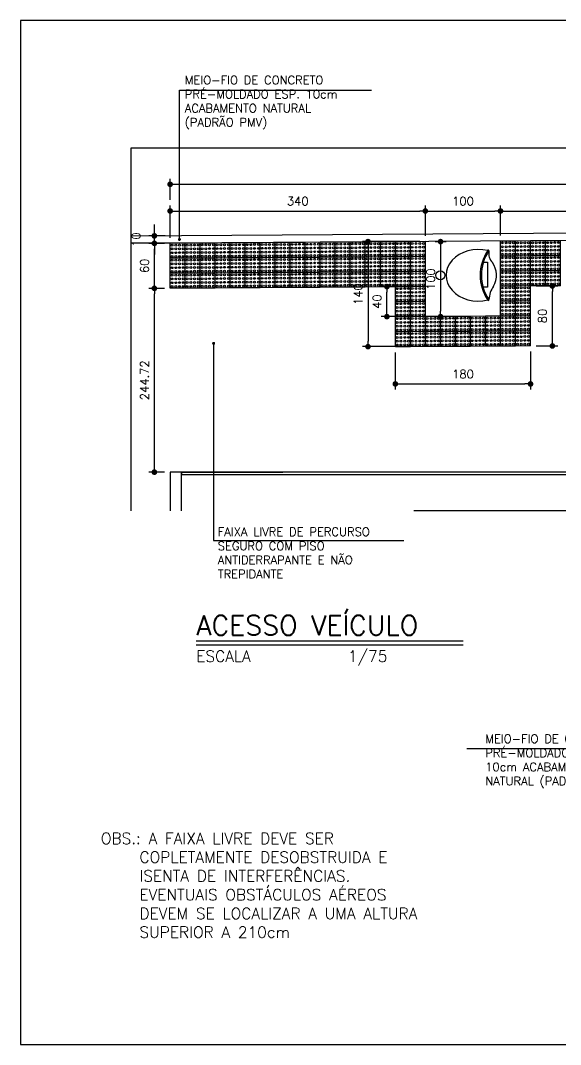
# Model space of a CAD drawing. Extents: x -1057 to 3416, y -340 to 4111.
# Drawn here: x 1549 to 2268, y 2746 to 4111 of the extents above; entities that cross this region are included whole.
import ezdxf

# ---------------------------------------------------------------- set-up
doc = ezdxf.new("R2010")
doc.units = 0
doc.header["$LTSCALE"] = 50
doc.linetypes.add('DASHDOT', pattern=[1, 0.5, -0.25, 0, -0.25])
doc.linetypes.add('HIDDEN', pattern=[9.525, 6.35, -3.175])
for name, color, linetype in [('Cotas', 9, 'Continuous'), ('ESQUADRIA1', 7, 'Continuous'), ('p015', 1, 'Continuous'), ('p02', 7, 'Continuous'), ('pena 0.1', 1, 'Continuous'), ('PENA03', 3, 'Continuous'), ('PENA05', 5, 'Continuous'), ('Projeção', 1, 'HIDDEN'), ('texto 02', 7, 'Continuous')]:
    doc.layers.add(name, color=color, linetype=linetype)
doc.styles.add('R120xE50', font='romans.shx', dxfattribs={"height": 15})
doc.styles.add('R140xE75', font='romans.shx', dxfattribs={"height": 1.75})
doc.styles.add('R60xE75', font='romans.shx', dxfattribs={"height": 11.25})
doc.styles.add('R80xE75', font='romans.shx', dxfattribs={"height": 15})
doc.styles.add('ROMANS', font='romans')
doc.dimstyles.new('ESCALA50', dxfattribs={"dimtxt": 7.5, "dimasz": 4, "dimexe": 3, "dimexo": 1, "dimgap": 2, "dimtad": 1, "dimdec": 0, "dimzin": 4, "dimdsep": 46, "dimtxsty": 'ROMANS', "dimblk1": 'DOT', "dimblk2": 'DOT', "dimsah": 1, "dimcen": 0.1, "dimclrd": 256, "dimclre": 256, "dimclrt": 7, "dimadec": 0, "dimazin": 0, "dimtfac": 1, "dimtdec": 0, "dimtmove": 1, "dimatfit": 3, "dimldrblk": 'DOT', "dimfxl": 2, "dimtolj": 1, "dimtzin": 0, "dimarcsym": 0})
doc.dimstyles.new('PMV-50', dxfattribs={"dimscale": 50, "dimtxt": 0.15, "dimasz": 0.1, "dimexe": 0.1, "dimexo": 0.1, "dimgap": 0.1, "dimtad": 1, "dimzin": 12, "dimdsep": 46, "dimtxsty": 'ROMANS', "dimblk": 'DOT', "dimcen": 0, "dimdle": 8, "dimclrd": 1, "dimclre": 1, "dimclrt": 7, "dimadec": 0, "dimazin": 0, "dimtfac": 1, "dimtmove": 1, "dimatfit": 3, "dimldrblk": 'DOT', "dimfxl": 1, "dimtvp": 40, "dimtolj": 1, "dimtzin": 12, "dimarcsym": 0})
doc.dimstyles.new('PMV-75', dxfattribs={"dimscale": 75, "dimtxt": 0.15, "dimasz": 0.1, "dimexe": 0.1, "dimexo": 0.1, "dimgap": 0.1, "dimtad": 1, "dimzin": 12, "dimdsep": 46, "dimtxsty": 'ROMANS', "dimblk": 'DOT', "dimcen": 0, "dimdle": 8, "dimclrd": 1, "dimclre": 1, "dimclrt": 7, "dimadec": 0, "dimazin": 0, "dimtfac": 1, "dimtmove": 2, "dimatfit": 3, "dimldrblk": 'DOT', "dimfxl": 1, "dimtvp": 40, "dimtolj": 1, "dimtzin": 12, "dimarcsym": 0})

# ---------------------------------------------------------------- blocks, each defined once
blk = doc.blocks.new('Orelhão')
at = {"ltscale": 2}
blk.add_lwpolyline([(3157.01, -132.99), (3157.01, -136.49), (3136.17, -136.49), (3136.17, -132.61)], dxfattribs=at)
blk.add_lwpolyline([(3136.85, -141.38, 0.13479), (3125.7, -137.53, 0.13479)], format="xyb", dxfattribs=at)
blk.add_circle((3145.96, -97.14), 3.75, dxfattribs=at)
for centre, radius, start, end in [((3145.96, -167.03), 36.79, 56.07656, 123.92344), ((3145.96, -167.03), 35.79, 55.52111, 124.47889), ((3125.57, -137.02), 0.53, 104.82012, 284.82012), ((3164.34, -148.83), 11.45, 80.56932, 133.16757), ((3166.36, -137.02), 0.53, 255.17988, 75.17988)]:
    blk.add_arc(centre, radius, start, end, dxfattribs=at)
for centre, major_axis, ratio, start_param, end_param in [((3145.96, -128.63), (0, -26.78), 0.802091, 1.272314, 5.010872), ((3145.96, -122.83), (0, -20.98), 0.928406, 5.796496, 6.85534)]:
    blk.add_ellipse(centre, major_axis=major_axis, ratio=ratio, start_param=start_param, end_param=end_param, dxfattribs=at)
blk = doc.blocks.new('A$C353073BE')
at = {"layer": 'p015'}
for p, q in [((0, 20), (0.1, 0)), ((20, 20), (0, 20)), ((20, 20), (20.1, 0)), ((20.1, 0), (0.1, 0))]:
    blk.add_line(p, q, dxfattribs=at)
at = {"layer": 'pena 0.1', "color": 113}
for centre in [(2.5, 17.5), (2.5, 12.5), (7.5, 17.5), (7.5, 12.5), (12.5, 17.5), (12.5, 12.5), (17.5, 17.5), (17.5, 12.5), (2.6, 7.5), (2.6, 2.5), (7.6, 7.5), (7.6, 2.5), (12.6, 7.5), (12.6, 2.5), (17.6, 7.5), (17.6, 2.5)]:
    blk.add_circle(centre, 1.25, dxfattribs=at)
blk = doc.blocks.new('_DOT')
at = {"color": 0, "linetype": 'ByBlock'}
blk.add_line((-0.5, 0), (-1, 0), dxfattribs=at)
at = {"color": 0, "linetype": 'ByBlock', "const_width": 0.5}
blk.add_lwpolyline([(-0.25, 0, 1), (0.25, 0, 1)], format="xyb", close=True, dxfattribs=at)
blk = doc.blocks.new('*D134')
at = {"layer": 'DEFPOINTS', "color": 0, "linetype": 'Continuous', "lineweight": -2, "transparency": 16777216}
for p in [(1727.2, 3753.7), (1748.2, 3753.7), (1748.2, 3508.7)]:
    blk.add_point(p, dxfattribs=at)
at = {"layer": 'p015', "color": 1, "linetype": 'Continuous', "lineweight": -2, "transparency": 16777216}
for p, q in [((1740.7, 3753.7), (1719.7, 3753.7)), ((1727.2, 3516.2), (1727.2, 3746.2)), ((1740.7, 3508.7), (1719.7, 3508.7))]:
    blk.add_line(p, q, dxfattribs=at)
at = {"layer": 'p015', "color": 1, "linetype": 'Continuous', "lineweight": -2, "transparency": 16777216, "xscale": 7.5, "yscale": 7.5, "zscale": 7.5}
for p, rotation in [((1727.2, 3753.7), 90), ((1727.2, 3508.7), 270)]:
    blk.add_blockref('_DOT', p, dxfattribs=dict(at, rotation=rotation))
at = {"layer": 'p015', "color": 7, "linetype": 'Continuous', "transparency": 16777216, "insert": (1714.1, 3631.2), "char_height": 11.25, "attachment_point": 5, "rotation": 90, "style": 'ROMANS'}
blk.add_mtext('\\A1;244.72', dxfattribs=at)
blk = doc.blocks.new('*D135')
at = {"layer": 'DEFPOINTS', "color": 0, "linetype": 'Continuous', "lineweight": -2, "transparency": 16777216}
for p in [(1727.2, 3813.7), (1748.2, 3813.7), (1748.2, 3753.7)]:
    blk.add_point(p, dxfattribs=at)
at = {"layer": 'p015', "color": 1, "linetype": 'Continuous', "lineweight": -2, "transparency": 16777216}
for p, q in [((1740.7, 3813.7), (1719.7, 3813.7)), ((1727.2, 3761.2), (1727.2, 3806.2)), ((1740.7, 3753.7), (1719.7, 3753.7))]:
    blk.add_line(p, q, dxfattribs=at)
at = {"layer": 'p015', "color": 1, "linetype": 'Continuous', "lineweight": -2, "transparency": 16777216, "xscale": 7.5, "yscale": 7.5, "zscale": 7.5}
for p, rotation in [((1727.2, 3813.7), 90), ((1727.2, 3753.7), 270)]:
    blk.add_blockref('_DOT', p, dxfattribs=dict(at, rotation=rotation))
at = {"layer": 'p015', "color": 7, "linetype": 'Continuous', "transparency": 16777216, "insert": (1714.1, 3783.7), "char_height": 11.25, "attachment_point": 5, "rotation": 90, "style": 'ROMANS'}
blk.add_mtext('\\A1;60', dxfattribs=at)
blk = doc.blocks.new('*D136')
at = {"layer": 'DEFPOINTS', "color": 0, "linetype": 'Continuous', "lineweight": -2, "transparency": 16777216}
for p in [(1727.2, 3823.7), (1748.9, 3823.7), (1748.2, 3813.7)]:
    blk.add_point(p, dxfattribs=at)
at = {"layer": 'p015', "color": 1, "linetype": 'Continuous', "lineweight": -2, "transparency": 16777216}
for p, q in [((1727.2, 3831.2), (1727.2, 3838.7)), ((1741.4, 3823.7), (1719.7, 3823.7)), ((1727.2, 3813.7), (1727.2, 3823.7)), ((1740.7, 3813.7), (1719.7, 3813.7)), ((1727.2, 3806.2), (1727.2, 3798.7))]:
    blk.add_line(p, q, dxfattribs=at)
at = {"layer": 'p015', "color": 1, "linetype": 'Continuous', "lineweight": -2, "transparency": 16777216, "xscale": 7.5, "yscale": 7.5, "zscale": 7.5}
for p, rotation in [((1727.2, 3823.7), 270), ((1727.2, 3813.7), 90)]:
    blk.add_blockref('_DOT', p, dxfattribs=dict(at, rotation=rotation))
at = {"layer": 'p015', "color": 7, "linetype": 'Continuous', "transparency": 16777216, "insert": (1702.8, 3818.7), "char_height": 11.25, "attachment_point": 5, "rotation": 90, "style": 'ROMANS'}
blk.add_mtext('\\A1;10', dxfattribs=at)
blk = doc.blocks.new('*D124')
at = {"layer": 'DEFPOINTS', "color": 0, "linetype": 'Continuous', "lineweight": -2, "transparency": 16777216}
for p in [(2088.2, 3856.8), (1748.2, 3813.7), (2088.2, 3816)]:
    blk.add_point(p, dxfattribs=at)
at = {"layer": 'p015', "color": 1, "linetype": 'Continuous', "lineweight": -2, "transparency": 16777216}
for p, q in [((1748.2, 3821.2), (1748.2, 3864.3)), ((2088.2, 3823.5), (2088.2, 3864.3)), ((1755.7, 3856.8), (2080.7, 3856.8))]:
    blk.add_line(p, q, dxfattribs=at)
at = {"layer": 'p015', "color": 1, "linetype": 'Continuous', "lineweight": -2, "transparency": 16777216, "xscale": 7.5, "yscale": 7.5, "zscale": 7.5, "rotation": 180}
blk.add_blockref('_DOT', (1748.2, 3856.8), dxfattribs=at)
at = {"layer": 'p015', "color": 1, "linetype": 'Continuous', "lineweight": -2, "transparency": 16777216, "xscale": 7.5, "yscale": 7.5, "zscale": 7.5}
blk.add_blockref('_DOT', (2088.2, 3856.8), dxfattribs=at)
at = {"layer": 'p015', "color": 7, "linetype": 'Continuous', "transparency": 16777216, "insert": (1918.2, 3869.9), "char_height": 11.25, "attachment_point": 5, "style": 'ROMANS'}
blk.add_mtext('\\A1;340', dxfattribs=at)
blk = doc.blocks.new('*D125')
at = {"layer": 'DEFPOINTS', "color": 0, "linetype": 'Continuous', "lineweight": -2, "transparency": 16777216}
for p in [(2188.3, 3856.8), (2088.2, 3816), (2188.3, 3816.6)]:
    blk.add_point(p, dxfattribs=at)
at = {"layer": 'p015', "color": 1, "linetype": 'Continuous', "lineweight": -2, "transparency": 16777216}
for p, q in [((2088.2, 3823.5), (2088.2, 3864.3)), ((2188.3, 3824.1), (2188.3, 3864.3)), ((2095.7, 3856.8), (2180.8, 3856.8))]:
    blk.add_line(p, q, dxfattribs=at)
at = {"layer": 'p015', "color": 1, "linetype": 'Continuous', "lineweight": -2, "transparency": 16777216, "xscale": 7.5, "yscale": 7.5, "zscale": 7.5, "rotation": 180}
blk.add_blockref('_DOT', (2088.2, 3856.8), dxfattribs=at)
at = {"layer": 'p015', "color": 1, "linetype": 'Continuous', "lineweight": -2, "transparency": 16777216, "xscale": 7.5, "yscale": 7.5, "zscale": 7.5}
blk.add_blockref('_DOT', (2188.3, 3856.8), dxfattribs=at)
at = {"layer": 'p015', "color": 7, "linetype": 'Continuous', "transparency": 16777216, "insert": (2138.3, 3869.9), "char_height": 11.25, "attachment_point": 5, "style": 'ROMANS'}
blk.add_mtext('\\A1;100', dxfattribs=at)
blk = doc.blocks.new('*D140')
at = {"layer": 'DEFPOINTS', "color": 0, "linetype": 'Continuous', "lineweight": -2, "transparency": 16777216}
for p in [(2873.3, 3856.8), (2873.3, 3831.2), (2188.3, 3816.6)]:
    blk.add_point(p, dxfattribs=at)
at = {"layer": 'p015', "color": 1, "linetype": 'Continuous', "lineweight": -2, "transparency": 16777216}
for p, q in [((2188.3, 3824.1), (2188.3, 3864.3)), ((2873.3, 3838.7), (2873.3, 3864.3)), ((2195.8, 3856.8), (2865.8, 3856.8))]:
    blk.add_line(p, q, dxfattribs=at)
at = {"layer": 'p015', "color": 1, "linetype": 'Continuous', "lineweight": -2, "transparency": 16777216, "xscale": 7.5, "yscale": 7.5, "zscale": 7.5, "rotation": 180}
blk.add_blockref('_DOT', (2188.3, 3856.8), dxfattribs=at)
at = {"layer": 'p015', "color": 1, "linetype": 'Continuous', "lineweight": -2, "transparency": 16777216, "xscale": 7.5, "yscale": 7.5, "zscale": 7.5}
blk.add_blockref('_DOT', (2873.3, 3856.8), dxfattribs=at)
at = {"layer": 'p015', "color": 7, "linetype": 'Continuous', "transparency": 16777216, "insert": (2530.8, 3869.9), "char_height": 11.25, "attachment_point": 5, "style": 'ROMANS'}
blk.add_mtext('\\A1;685', dxfattribs=at)
blk = doc.blocks.new('*D126')
at = {"layer": 'DEFPOINTS', "color": 0, "linetype": 'Continuous', "lineweight": -2, "transparency": 16777216}
for p in [(3248.2, 3892.4), (1748.2, 3864.3), (3248.2, 3864.3)]:
    blk.add_point(p, dxfattribs=at)
at = {"layer": 'p015', "color": 1, "linetype": 'Continuous', "lineweight": -2, "transparency": 16777216}
for p, q in [((1748.2, 3871.8), (1748.2, 3899.9)), ((1755.7, 3892.4), (3240.7, 3892.4)), ((3248.2, 3871.8), (3248.2, 3899.9))]:
    blk.add_line(p, q, dxfattribs=at)
at = {"layer": 'p015', "color": 1, "linetype": 'Continuous', "lineweight": -2, "transparency": 16777216, "xscale": 7.5, "yscale": 7.5, "zscale": 7.5, "rotation": 180}
blk.add_blockref('_DOT', (1748.2, 3892.4), dxfattribs=at)
at = {"layer": 'p015', "color": 1, "linetype": 'Continuous', "lineweight": -2, "transparency": 16777216, "xscale": 7.5, "yscale": 7.5, "zscale": 7.5}
blk.add_blockref('_DOT', (3248.2, 3892.4), dxfattribs=at)
at = {"layer": 'p015', "color": 7, "linetype": 'Continuous', "transparency": 16777216, "insert": (2498.2, 3905.5), "char_height": 11.25, "attachment_point": 5, "style": 'ROMANS'}
blk.add_mtext('\\A1;1500', dxfattribs=at)
blk = doc.blocks.new('*D127')
at = {"layer": 'DEFPOINTS', "color": 0, "linetype": 'Continuous', "lineweight": -2, "transparency": 16777216}
for p in [(2088.2, 3816), (2011.8, 3676), (2088.2, 3676)]:
    blk.add_point(p, dxfattribs=at)
at = {"layer": 'p015', "color": 1, "linetype": 'Continuous', "lineweight": -2, "transparency": 16777216}
for p, q in [((2080.7, 3816), (2004.3, 3816)), ((2011.8, 3808.5), (2011.8, 3683.5)), ((2080.7, 3676), (2004.3, 3676))]:
    blk.add_line(p, q, dxfattribs=at)
at = {"layer": 'p015', "color": 1, "linetype": 'Continuous', "lineweight": -2, "transparency": 16777216, "xscale": 7.5, "yscale": 7.5, "zscale": 7.5}
for p, rotation in [((2011.8, 3816), 90), ((2011.8, 3676), 270)]:
    blk.add_blockref('_DOT', p, dxfattribs=dict(at, rotation=rotation))
at = {"layer": 'p015', "color": 7, "linetype": 'Continuous', "transparency": 16777216, "insert": (1998.7, 3746), "char_height": 11.25, "attachment_point": 5, "rotation": 90, "style": 'ROMANS'}
blk.add_mtext('\\A1;140', dxfattribs=at)
blk = doc.blocks.new('*D128')
at = {"layer": 'DEFPOINTS', "color": 0, "linetype": 'Continuous', "lineweight": -2, "transparency": 16777216}
for p in [(2048.2, 3675.7), (2228.3, 3676.9), (2228.3, 3626.3)]:
    blk.add_point(p, dxfattribs=at)
at = {"layer": 'p015', "color": 1, "linetype": 'Continuous', "lineweight": -2, "transparency": 16777216}
for p, q in [((2048.2, 3668.2), (2048.2, 3618.8)), ((2228.3, 3669.4), (2228.3, 3618.8)), ((2055.7, 3626.3), (2220.8, 3626.3))]:
    blk.add_line(p, q, dxfattribs=at)
at = {"layer": 'p015', "color": 1, "linetype": 'Continuous', "lineweight": -2, "transparency": 16777216, "xscale": 7.5, "yscale": 7.5, "zscale": 7.5, "rotation": 180}
blk.add_blockref('_DOT', (2048.2, 3626.3), dxfattribs=at)
at = {"layer": 'p015', "color": 1, "linetype": 'Continuous', "lineweight": -2, "transparency": 16777216, "xscale": 7.5, "yscale": 7.5, "zscale": 7.5}
blk.add_blockref('_DOT', (2228.3, 3626.3), dxfattribs=at)
at = {"layer": 'p015', "color": 7, "linetype": 'Continuous', "transparency": 16777216, "insert": (2138.3, 3639.4), "char_height": 11.25, "attachment_point": 5, "style": 'ROMANS'}
blk.add_mtext('\\A1;180', dxfattribs=at)
blk = doc.blocks.new('*D129')
at = {"layer": 'DEFPOINTS', "color": 0, "linetype": 'Continuous', "lineweight": -2, "transparency": 16777216}
for p in [(2093.9, 3816), (2093.5, 3716), (2108.5, 3716)]:
    blk.add_point(p, dxfattribs=at)
at = {"layer": 'p015', "color": 1, "linetype": 'Continuous', "lineweight": -2, "transparency": 16777216}
for p, q in [((2101.4, 3816), (2116, 3816)), ((2108.5, 3808.5), (2108.5, 3723.5)), ((2101, 3716), (2116, 3716))]:
    blk.add_line(p, q, dxfattribs=at)
at = {"layer": 'p015', "color": 1, "linetype": 'Continuous', "lineweight": -2, "transparency": 16777216, "xscale": 7.5, "yscale": 7.5, "zscale": 7.5}
for p, rotation in [((2108.5, 3816), 90), ((2108.5, 3716), 270)]:
    blk.add_blockref('_DOT', p, dxfattribs=dict(at, rotation=rotation))
at = {"layer": 'p015', "color": 7, "linetype": 'Continuous', "transparency": 16777216, "insert": (2095.4, 3766), "char_height": 11.25, "attachment_point": 5, "rotation": 90, "style": 'ROMANS'}
blk.add_mtext('\\A1;100', dxfattribs=at)
blk = doc.blocks.new('*D130')
at = {"layer": 'DEFPOINTS', "color": 0, "linetype": 'Continuous', "lineweight": -2, "transparency": 16777216}
for p in [(2037, 3756), (2088, 3756), (2088.2, 3716)]:
    blk.add_point(p, dxfattribs=at)
at = {"layer": 'p015', "color": 1, "linetype": 'Continuous', "lineweight": -2, "transparency": 16777216}
for p, q in [((2080.5, 3756), (2029.5, 3756)), ((2037, 3723.5), (2037, 3748.5)), ((2080.7, 3716), (2029.5, 3716))]:
    blk.add_line(p, q, dxfattribs=at)
at = {"layer": 'p015', "color": 1, "linetype": 'Continuous', "lineweight": -2, "transparency": 16777216, "xscale": 7.5, "yscale": 7.5, "zscale": 7.5}
for p, rotation in [((2037, 3756), 90), ((2037, 3716), 270)]:
    blk.add_blockref('_DOT', p, dxfattribs=dict(at, rotation=rotation))
at = {"layer": 'p015', "color": 7, "linetype": 'Continuous', "transparency": 16777216, "insert": (2023.9, 3736), "char_height": 11.25, "attachment_point": 5, "rotation": 90, "style": 'ROMANS'}
blk.add_mtext('\\A1;40', dxfattribs=at)
blk = doc.blocks.new('*D131')
at = {"layer": 'DEFPOINTS', "color": 0, "linetype": 'Continuous', "lineweight": -2, "transparency": 16777216}
for p in [(2228.3, 3756.9), (2257.4, 3756.9), (2228.3, 3676.9)]:
    blk.add_point(p, dxfattribs=at)
at = {"layer": 'p015', "color": 1, "linetype": 'Continuous', "lineweight": -2, "transparency": 16777216}
for p, q in [((2235.8, 3756.9), (2264.9, 3756.9)), ((2257.4, 3684.4), (2257.4, 3749.4)), ((2235.8, 3676.9), (2264.9, 3676.9))]:
    blk.add_line(p, q, dxfattribs=at)
at = {"layer": 'p015', "color": 1, "linetype": 'Continuous', "lineweight": -2, "transparency": 16777216, "xscale": 7.5, "yscale": 7.5, "zscale": 7.5}
for p, rotation in [((2257.4, 3756.9), 90), ((2257.4, 3676.9), 270)]:
    blk.add_blockref('_DOT', p, dxfattribs=dict(at, rotation=rotation))
at = {"layer": 'p015', "color": 7, "linetype": 'Continuous', "transparency": 16777216, "insert": (2244.2, 3716.9), "char_height": 11.25, "attachment_point": 5, "rotation": 90, "style": 'ROMANS'}
blk.add_mtext('\\A1;80', dxfattribs=at)

msp = doc.modelspace()

# ---------------------------------------------------------------- linework, layer by layer
at = {"layer": 'Cotas', "linetype": 'Continuous'}
msp.add_line((1748.246, 3813.714), (1696.438, 3813.714), dxfattribs=at)
at = {"layer": 'ESQUADRIA1', "linetype": 'Continuous'}
msp.add_lwpolyline([(2397.246, 3508.714), (1763.246, 3508.714), (1763.246, 3505.717), (2397.246, 3505.717)], close=True, dxfattribs=at)
at = {"layer": 'p015'}
for p, q in [((3323.014, 3834.213), (1696.438, 3823.369)), ((3323.014, 3824.212), (1748.246, 3813.714)), ((1783.018, 3283.641), (2138.465, 3283.641))]:
    msp.add_line(p, q, dxfattribs=at)
at = {"layer": 'p015', "color": 1}
for points in [[(1763.246, 3508.714), (1898.246, 3508.714)], [(1898.246, 3508.714), (1763.246, 3508.714)]]:
    msp.add_lwpolyline(points, dxfattribs=at)
at = {"layer": 'pena 0.1', "linetype": 'Continuous'}
msp.add_line((2088.246, 3735.979), (2048.246, 3735.712), dxfattribs=at)
at = {"layer": 'PENA03'}
msp.add_line((1783.018, 3278.733), (2138.465, 3278.733), dxfattribs=at)
msp.add_lwpolyline([(1763.246, 3457.362), (1763.246, 3508.714), (1748.246, 3508.714), (1748.246, 3457.362)], dxfattribs=at)
at = {"layer": 'PENA05', "linetype": 'Continuous'}
for p, q in [((3416.325, 4110.766), (1548.825, 4110.766)), ((1548.825, 4110.766), (1548.825, 2745.766)), ((1548.825, 2745.766), (3416.325, 2745.766))]:
    msp.add_line(p, q, dxfattribs=at)
at = {"layer": 'Projeção', "linetype": 'DASHDOT', "ltscale": 50}
msp.add_lwpolyline([(3323.014, 3941.112), (3323.014, 3457.362), (1696.438, 3457.362), (1696.438, 3941.112)], close=True, dxfattribs=at)

# ---------------------------------------------------------------- block references
at = {"layer": 'Cotas', "linetype": 'Continuous', "rotation": 270}
for p in [(1748.247, 3813.85), (1768.247, 3813.981), (1788.246, 3814.115), (1808.246, 3814.248), (1828.245, 3814.384), (1848.244, 3814.52), (1868.244, 3814.656), (1888.244, 3814.792), (1908.246, 3814.917), (1928.246, 3815.05), (1948.246, 3815.186), (1968.245, 3815.317), (1988.244, 3815.447), (2008.244, 3815.58), (2028.246, 3815.715), (2048.247, 3815.849), (2068.249, 3815.983), (2188.262, 3816.783), (2208.264, 3816.912), (2228.267, 3817.042), (2248.269, 3817.171), (1888.244, 3794.792), (1908.245, 3794.916), (1928.245, 3795.05), (1948.245, 3795.186), (1968.244, 3795.316), (1988.243, 3795.447), (2008.243, 3795.58), (2028.245, 3795.714), (2048.247, 3795.849), (2068.248, 3795.982), (2188.262, 3796.779), (2208.264, 3796.908), (2228.267, 3797.038), (2248.269, 3797.167), (1748.246, 3793.85), (1768.246, 3793.981), (1788.246, 3794.112), (1808.245, 3794.247), (1828.244, 3794.383), (1848.243, 3794.52), (1868.243, 3794.656), (1748.245, 3773.853), (1768.245, 3773.984), (1788.245, 3774.113), (1808.245, 3774.247), (1828.244, 3774.383), (1848.243, 3774.519), (1868.243, 3774.655), (1888.243, 3774.791), (1908.245, 3774.916), (1928.245, 3775.049), (1948.245, 3775.185), (1968.244, 3775.316), (1988.243, 3775.446), (2008.243, 3775.579), (2028.245, 3775.714), (2048.247, 3775.848), (2068.248, 3775.982), (2188.262, 3776.775), (2208.264, 3776.905), (2228.267, 3777.034), (2248.269, 3777.163), (2048.244, 3755.848), (2068.246, 3755.982), (2188.262, 3756.771), (2208.264, 3756.901), (2048.246, 3735.847), (2068.247, 3735.981), (2188.262, 3736.767), (2208.264, 3736.897), (2048.246, 3715.849), (2068.247, 3715.982), (2088.25, 3716.112), (2108.252, 3716.246), (2128.255, 3716.375), (2148.257, 3716.505), (2168.259, 3716.634), (2188.262, 3716.764), (2208.264, 3716.893), (2048.246, 3695.845), (2068.247, 3695.979), (2088.25, 3696.108), (2108.252, 3696.242), (2128.255, 3696.371), (2148.257, 3696.501), (2168.259, 3696.63), (2188.262, 3696.76), (2208.264, 3696.889)]:
    msp.add_blockref('A$C353073BE', p, dxfattribs=at)
at = {"layer": 'p02', "linetype": 'Continuous', "xscale": 1.6, "yscale": 1.6, "zscale": 1.6, "rotation": 89.99999999999997}
msp.add_blockref('Orelhão', (1952.824, -1262.395), dxfattribs=at)

# ---------------------------------------------------------------- texts
at = {"layer": 'texto 02', "color": 4, "style": 'R140xE75'}
msp.add_text('ACESSO VEÍCULO', height=26.25, dxfattribs=at).set_placement((1783.013, 3291.3))
at = {"layer": 'texto 02', "style": 'R120xE50'}
msp.add_text('ESCALA           1/75', height=15, dxfattribs=at).set_placement((1783.013, 3255.819))
at = {"layer": 'texto 02', "linetype": 'Continuous', "char_height": 11.25, "attachment_point": 1, "style": 'R60xE75'}
for s, insert, width in [('MEIO-FIO DE CONCRETO PRÉ-MOLDADO ESP. 10cm ACABAMENTO NATURAL (PADRÃO PMV)', (1767.687, 4036.949), 235.77904), ('FAIXA LIVRE DE PERCURSO SEGURO COM PISO ANTIDERRAPANTE E NÃO TREPIDANTE', (1811.674, 3434.806), 239.56865), ('MEIO-FIO DE CONCRETO PRÉ-MOLDADO ESP. 10cm ACABAMENTO NATURAL (PADRÃO PMV)', (2168.028, 3158.906), 218.68041)]:
    msp.add_mtext(s, dxfattribs=dict(at, insert=insert, width=width))
at = {"layer": 'texto 02', "color": 4, "linetype": 'Continuous', "insert": (1655.864, 3078), "char_height": 15, "width": 689.22952, "attachment_point": 1, "style": 'R80xE75'}
msp.add_mtext('{\\C7; \\P\\POBS.: A FAIXA LIVRE DEVE SER \\P     COPLETAMENTE DESOBSTRUIDA} {\\C256;E \\P     ISENTA DE INTERFERÊNCIAS.  \\P     EVENTUAIS OBSTÁCULOS AÉREOS \\P     DEVEM SE LOCALIZAR A UMA ALTURA\\P     SUPERIOR A 210cm}', dxfattribs=at)

# ---------------------------------------------------------------- dimensions: what is measured, and where the dimension line sits
at = {"layer": 'p015', "linetype": 'Continuous'}
for base, p1, p2, picture, middle in [((3248.246, 3892.411), (1748.247, 3864.297), (3248.246, 3864.297), '*D126', (2498.246, 3905.536)), ((2088.249, 3856.797), (1748.247, 3813.716), (2088.249, 3815.983), '*D124', (1918.248, 3869.922))]:
    dim = msp.add_linear_dim(base=base, p1=p1, p2=p2, dimstyle='PMV-75', dxfattribs=at)
    dim.commit()
    dim.dimension.update_dxf_attribs({"geometry": picture, "text_midpoint": middle})
for base, p1, p2, text, picture, middle in [((2188.262, 3856.797), (2088.249, 3815.983), (2188.262, 3816.65), '100', '*D125', (2138.255, 3869.922)), ((2873.254, 3856.797), (2188.262, 3816.65), (2873.254, 3831.214), '685', '*D140', (2530.758, 3869.922)), ((2228.264, 3626.278), (2048.246, 3675.711), (2228.264, 3676.889), '180', '*D128', (2138.255, 3639.403))]:
    dim = msp.add_linear_dim(base=base, p1=p1, p2=p2, text=text, dimstyle='PMV-75', dxfattribs=at)
    dim.commit()
    dim.dimension.update_dxf_attribs({"geometry": picture, "text_midpoint": middle})
for base, p1, p2, picture, middle in [((1727.2077, 3823.7186), (1748.2459, 3813.714), (1748.8913, 3823.7186), '*D136', (1702.8327, 3818.7163)), ((1727.2077, 3813.714), (1748.2452, 3753.7188), (1748.2459, 3813.714), '*D135', (1714.0827, 3783.7164)), ((2108.496, 3715.983), (2093.866, 3815.983), (2093.527, 3715.983), '*D129', (2095.371, 3765.983)), ((2036.997, 3755.98), (2088.247, 3715.981), (2087.98, 3755.98), '*D130', (2023.872, 3735.98))]:
    dim = msp.add_linear_dim(base=base, p1=p1, p2=p2, angle=90, dimstyle='PMV-75', dxfattribs=at)
    dim.commit()
    dim.dimension.update_dxf_attribs({"geometry": picture, "text_midpoint": middle})
for base, p1, p2, text, picture, middle in [((2011.802, 3675.974), (2088.249, 3815.983), (2088.25, 3675.974), '140', '*D127', (1998.677, 3745.979)), ((1727.208, 3753.719), (1748.246, 3508.714), (1748.245, 3753.719), '244.72', '*D134', (1714.083, 3631.217)), ((2257.35, 3756.9), (2228.264, 3676.889), (2228.267, 3756.9), '80', '*D131', (2244.225, 3716.895))]:
    dim = msp.add_linear_dim(base=base, p1=p1, p2=p2, angle=90, text=text, dimstyle='PMV-75', dxfattribs=at)
    dim.commit()
    dim.dimension.update_dxf_attribs({"geometry": picture, "text_midpoint": middle})

# ---------------------------------------------------------------- leaders
for points in [[(1760.584, 3818.963), (1760.584, 4017.79), (2016.239, 4017.79)], [(1806.144, 3680.358), (1806.144, 3417.408), (2059.543, 3417.408)]]:
    msp.add_leader(points, dimstyle='ESCALA50', override={"dimgap": 2, "dimtad": 0, "dimlfac": 0.4, "dimarcsym": 1}, dxfattribs=at)
at = {"layer": 'p015', "color": 0}
msp.add_leader([(2456.19, 3139.772), (2359.362, 3139.772), (2143.378, 3139.772)], dimstyle='PMV-50', dxfattribs=at)

doc.saveas('drawing.dxf')
